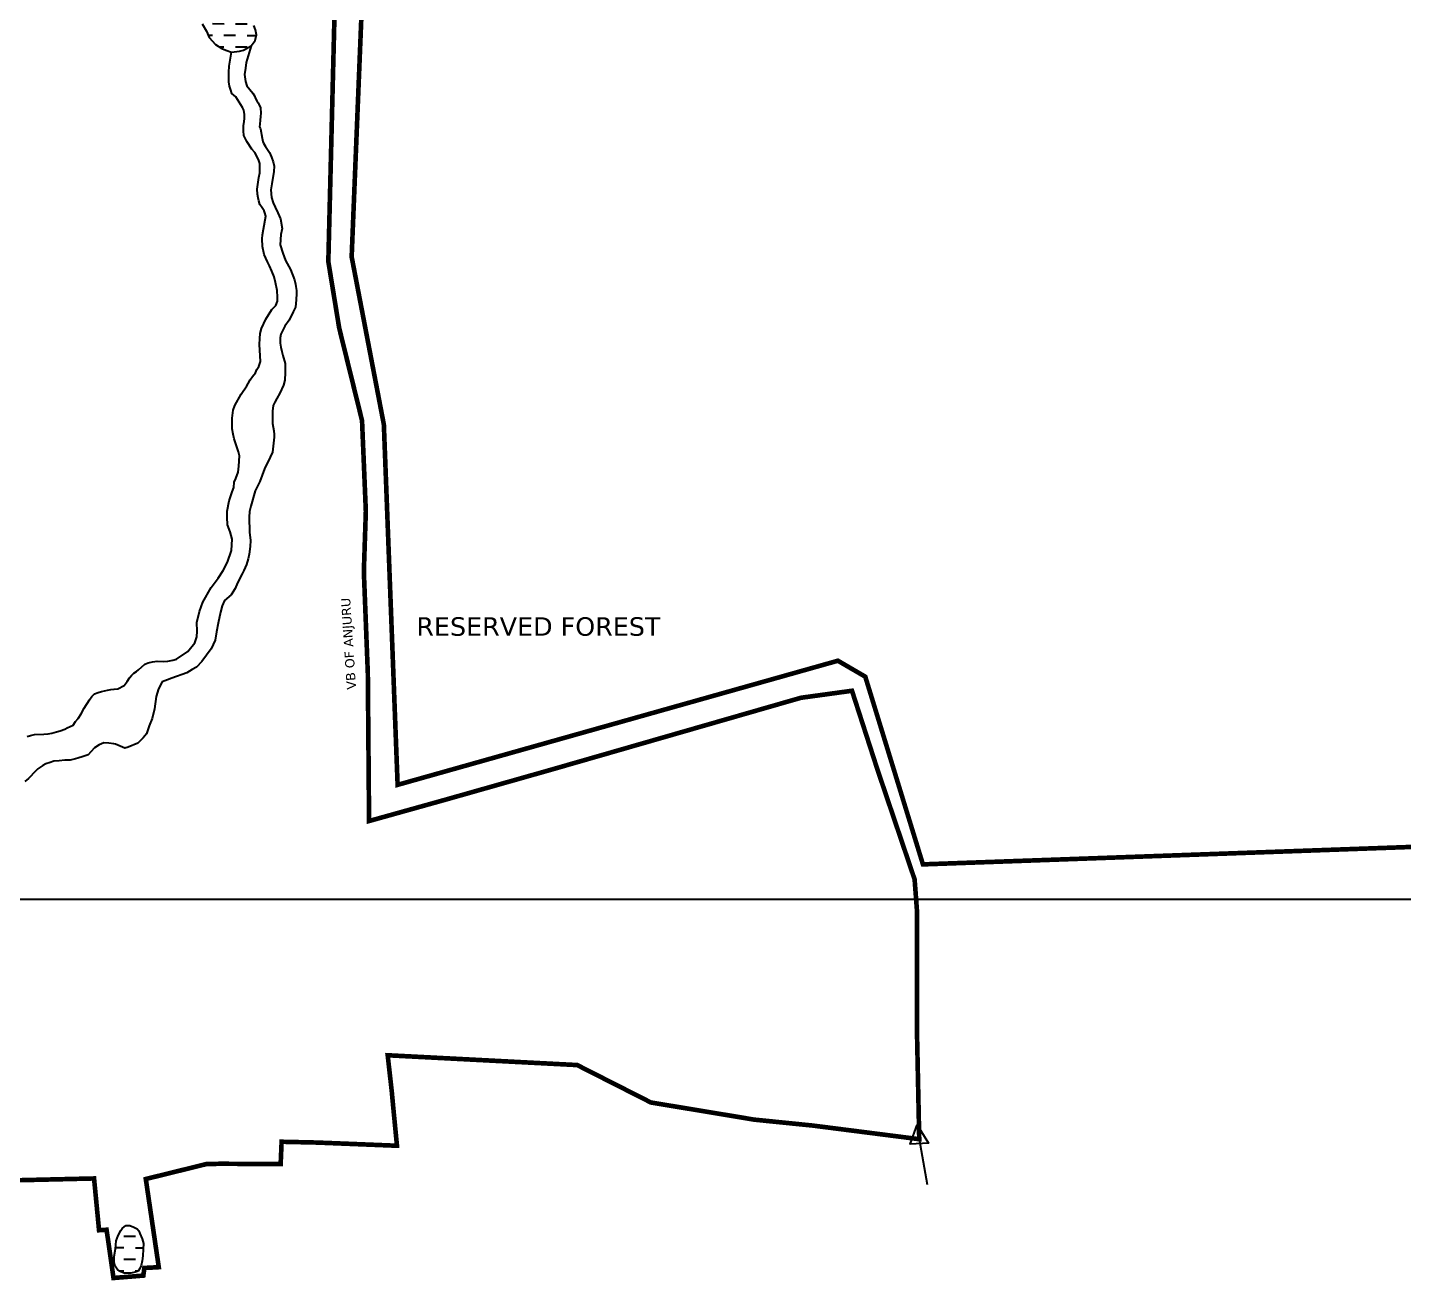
# Model space of a CAD drawing. Header units: inches. Extents: x 360616 to 379062, y 1506291 to 1520405.
# Drawn here: x 369164 to 372143, y 1506859 to 1509570 of the extents above; entities that cross this region are included whole.
import ezdxf

# ---------------------------------------------------------------- set-up
doc = ezdxf.new("R2010")
doc.units = ezdxf.units.IN
doc.header["$MEASUREMENT"] = 0
doc.linetypes.add('ACAD_ISO03W100', pattern=[30, 12, -18])
doc.linetypes.add('BORDER', pattern=[1.75, 0.5, -0.25, 0.5, -0.25, 0, -0.25])
for name, color, linetype in [('boundary', 7, 'Continuous'), ('Steems', 4, 'Continuous'), ('stons', 1, 'Continuous'), ('WATER_BODY', 4, 'Continuous'), ('ZSTU', 7, 'Continuous'), ('ZTEXT', 7, 'Continuous')]:
    doc.layers.add(name, color=color, linetype=linetype)
doc.layers.add('VILL_BOUNDARY', color=6, linetype='BORDER', lineweight=30)
doc.styles.get("Standard").update_dxf_attribs({"font": 'verdana.TTF'})

msp = doc.modelspace()

# ---------------------------------------------------------------- hatches: boundary and pattern name
at = {"layer": 'WATER_BODY'}
h = msp.add_hatch(dxfattribs=at)
h.set_pattern_fill('DASH', color=256, scale=200, angle=359.63535, style=0)
h.paths.add_polyline_path([(368870.2, 1508640.5), (368887.4, 1508694.1), (368893.8, 1508728.9), (368897.1, 1508762.5), (368895.9, 1508794.1), (368891.6, 1508823.4), (368886.4, 1508841.4), (368875.9, 1508865.2), (368859.8, 1508892.9), (368847.3, 1508914.6), (368834.8, 1508931), (368815.9, 1508951.5), (368795.7, 1508970.3), (368774.1, 1508990.7), (368751.9, 1509014.9), (368728.7, 1509043.2), (368716.7, 1509065.3), (368690, 1509104.1), (368669.2, 1509134.4), (368650.9, 1509153.4), (368628.6, 1509181.8), (368595.8, 1509224.4), (368563.2, 1509275.3), (368538.7, 1509322.9), (368522.2, 1509359.4), (368507.3, 1509394.2), (368498.5, 1509430.4), (368493.1, 1509457.4), (368484.6, 1509504.5), (368473.7, 1509556.2), (368468.1, 1509585.2), (368457.9, 1509613.1), (368438.5, 1509647.8), (368419.2, 1509670.4), (368397, 1509685.4), (368378.7, 1509695.3), (368345.9, 1509708.1), (368320.8, 1509713.8), (368286.2, 1509712.6), (368236, 1509711.5), (368190.5, 1509704.2), (368116.5, 1509684.7), (368051.7, 1509667.2), (368032, 1509660), (368015.9, 1509647.5), (368006.5, 1509638.9), (368003.1, 1509634), (368000.4, 1509627.9), (367999.5, 1509623.2), (367999.6, 1509618.1), (368001.2, 1509612.6), (368004.9, 1509607.7), (368013.4, 1509597.8), (368029.4, 1509583.6), (368043.3, 1509572.4), (368052.1, 1509564.7), (368060.8, 1509553.6), (368067.6, 1509541.4), (368074.4, 1509530.2), (368080.1, 1509519.7), (368084, 1509509.8), (368086.9, 1509498.5), (368092.6, 1509470.3), (368094.6, 1509461.3), (368100.4, 1509447.7), (368109, 1509430), (368114.1, 1509417.5), (368122.3, 1509405.4), (368130.4, 1509392.6), (368138.7, 1509378.5), (368145.3, 1509365.8), (368150.3, 1509354.9), (368156, 1509339.1), (368161.4, 1509322.8), (368166.7, 1509305.8), (368174.4, 1509281.1), (368177.6, 1509268), (368179.9, 1509255.7), (368185.6, 1509232), (368189.1, 1509218.2), (368195.4, 1509197), (368198.8, 1509185.8), (368207.8, 1509153), (368217.7, 1509118.2), (368227.5, 1509090.5), (368245.9, 1509037.8), (368259.2, 1509008.2), (368268.3, 1508991.2), (368287.2, 1508963.5), (368304.7, 1508945.6), (368322, 1508929.2), (368332.8, 1508916.3), (368341.7, 1508904.9), (368347.3, 1508896.1), (368351.7, 1508886.7), (368360.7, 1508866.8), (368365.3, 1508853.5), (368368.5, 1508842.3), (368372.4, 1508823.4), (368374.1, 1508812.6), (368375.5, 1508796.7), (368376.3, 1508785.9), (368377.6, 1508777.4), (368381.7, 1508763.8), (368385.6, 1508754.1), (368388.7, 1508748.5), (368396.6, 1508737.4), (368403.2, 1508729), (368415.8, 1508718.1), (368428.8, 1508706.1), (368441.8, 1508695.4), (368454.6, 1508688.3), (368470.1, 1508677.9), (368482.4, 1508673.5), (368494.1, 1508669.6), (368508.3, 1508664.4), (368519.6, 1508658.7), (368566.6, 1508638.8), (368594.8, 1508625.2), (368620.9, 1508613.5), (368647, 1508600.8), (368667.3, 1508588), (368673.8, 1508583), (368679.4, 1508578.1), (368683.9, 1508571.4), (368688.1, 1508563.7), (368696.6, 1508549.3), (368701.7, 1508538.4), (368705.7, 1508528), (368707.7, 1508516.2), (368710.9, 1508498.6), (368713.9, 1508476.6), (368718.3, 1508460), (368722.1, 1508448.5), (368727.9, 1508433.4), (368731.5, 1508426.4), (368735.5, 1508422.1), (368741.9, 1508418.7), (368748.3, 1508416.2), (368753.9, 1508415.6), (368763.6, 1508416.2), (368770.3, 1508418.9), (368779.3, 1508424.6), (368790.8, 1508433.5), (368804.2, 1508445.8), (368817.6, 1508459.2), (368825.4, 1508468.3), (368832.8, 1508481.4), (368838.3, 1508491.2), (368844.4, 1508504), (368848.5, 1508524.7), (368851.3, 1508546.5), (368853.5, 1508567.4), (368856.1, 1508586.5), (368861.4, 1508607.6)])
h.paths.add_polyline_path([(369377.5, 1506977.6), (369386.2, 1506977.4), (369394.8, 1506974.2), (369402.1, 1506970.1), (369405.1, 1506965.7), (369407.8, 1506960.6), (369412.7, 1506949), (369415.3, 1506938.6), (369415.1, 1506926.5), (369413.8, 1506911.6), (369412.3, 1506901.4), (369410.8, 1506891.3), (369407.3, 1506884.7), (369403.7, 1506878.9), (369397.8, 1506876.7), (369388.2, 1506874.5), (369380.4, 1506874.4), (369373.6, 1506874.6), (369365.1, 1506877.7), (369359.8, 1506881.1), (369354, 1506889.3), (369352.2, 1506897.9), (369352.3, 1506910.8), (369354.8, 1506926.9), (369356.7, 1506944.3), (369360.5, 1506955.8), (369366.2, 1506967.1), (369369.5, 1506971.4)])
h.paths.add_polyline_path([(369593.7, 1509520.8), (369605.7, 1509516.8), (369623.2, 1509518.9), (369632.3, 1509521.3), (369648.6, 1509530.8), (369657, 1509542.1), (369659.8, 1509554.2), (369657.6, 1509564.8), (369654.3, 1509574.5), (369650.6, 1509582.9), (369644.2, 1509593.4), (369639.2, 1509599.8), (369631.4, 1509609.4), (369620.1, 1509628.9), (369606.8, 1509640.4), (369604, 1509640.5), (369597.8, 1509639.7), (369593.2, 1509639), (369587.6, 1509637.8), (369583.6, 1509637), (369579.9, 1509635.4), (369558.1, 1509624), (369548.4, 1509611.2), (369540.1, 1509588.8), (369542.2, 1509577.9), (369552.1, 1509562.2), (369557.8, 1509548.2), (369571.3, 1509533.1), (369584.9, 1509525)])

# ---------------------------------------------------------------- linework, layer by layer
at = {"layer": 'boundary'}
msp.add_lwpolyline([(371094.7, 1507164.4), (371111.7, 1507066.4)], dxfattribs=at)
at = {"layer": 'Steems'}
for points in [[(369542.2, 1509577.9), (369552.1, 1509562.2), (369557.8, 1509548.2), (369571.3, 1509533.1), (369584.9, 1509525), (369593.7, 1509520.8), (369593.7, 1509520.8), (369605.7, 1509516.8), (369623.2, 1509518.9), (369632.3, 1509521.3), (369648.6, 1509530.8), (369657, 1509542.1), (369657, 1509542.1), (369659.8, 1509554.2), (369657.6, 1509564.8), (369654.3, 1509574.5)], [(369163.9, 1508036.1), (369171, 1508038), (369179.7, 1508040.3), (369200.1, 1508040.8), (369209.1, 1508041.4), (369217.1, 1508043.2), (369227.2, 1508045.6), (369235, 1508048.2), (369245.1, 1508052), (369250.5, 1508054.3), (369263.5, 1508060.6), (369268.4, 1508068), (369273.8, 1508074.7), (369280.4, 1508084.7), (369286.8, 1508097.4), (369298.4, 1508115.5), (369303.7, 1508122.7), (369309.6, 1508128), (369317.2, 1508131), (369324.6, 1508133.4), (369330.9, 1508135), (369337.6, 1508136.2), (369344.9, 1508137.6), (369351.8, 1508138.5), (369360.3, 1508139.3), (369373.4, 1508146.3), (369380.4, 1508154.9), (369385, 1508162.7), (369389.7, 1508167.6), (369394.4, 1508172.7), (369400.2, 1508176.6), (369405, 1508179.8), (369418.6, 1508192.3), (369425.8, 1508195), (369434.8, 1508197.6), (369445.3, 1508199), (369459, 1508198.4), (369467.9, 1508199), (369479, 1508200.8), (369486.8, 1508203.2), (369511.4, 1508219.5), (369526.7, 1508238.5), (369530.9, 1508251.2), (369531.6, 1508264), (369530.9, 1508282.8), (369536.6, 1508306.3), (369544.3, 1508326.2), (369562, 1508358.6), (369577, 1508378.4), (369588.2, 1508394.9), (369597.7, 1508413.1), (369605.9, 1508438.4), (369607.1, 1508462.8), (369603, 1508478.5), (369597.7, 1508494), (369596.6, 1508510.8), (369596.9, 1508523.8), (369600.7, 1508545.5), (369607.2, 1508565.6), (369610.9, 1508574.6), (369612.1, 1508586.2), (369615.2, 1508594.3), (369620.8, 1508608.2), (369622.1, 1508620.6), (369623.1, 1508643), (369620.9, 1508652.2), (369611.9, 1508679.9), (369609.8, 1508689.9), (369607.6, 1508701.8), (369607.2, 1508715.5), (369607.7, 1508724.9), (369609.5, 1508741.9), (369613.2, 1508752.5), (369627.2, 1508776.7), (369639.2, 1508795), (369642.1, 1508799.5), (369646.4, 1508807.8), (369651.8, 1508815.2), (369657.6, 1508822.5), (369661.1, 1508830), (369665, 1508836.8), (369669, 1508847.5), (369667.5, 1508872.2), (369666.7, 1508884.3), (369667, 1508897.4), (369668.2, 1508908.3), (369671, 1508918.7), (369680, 1508938.7), (369693.2, 1508959.6), (369702, 1508968.8), (369705.4, 1508978.1), (369705.8, 1508986.7), (369704.9, 1509001), (369701.5, 1509018.5), (369698.1, 1509030.5), (369693.6, 1509043.1), (369688.3, 1509054.5), (369683.9, 1509063.3), (369676.8, 1509079.1), (369673.2, 1509095.9), (369672.6, 1509112.7), (369672.9, 1509121.3), (369675.6, 1509134.1), (369680.3, 1509161.7), (369678.4, 1509168.8), (369676.8, 1509173.3), (369672.5, 1509179.8), (369667.6, 1509187.4), (369665.1, 1509195.1), (369663.4, 1509201.4), (369662, 1509209.3), (369661.7, 1509220), (369665, 1509245.8), (369667, 1509255.5), (369667.3, 1509267.6), (369667, 1509275.7), (369665.1, 1509282.7), (369661.3, 1509290.3), (369656.3, 1509299.6), (369650, 1509306.6), (369639.3, 1509323.4), (369632.6, 1509336.8), (369631.9, 1509346.9), (369632.2, 1509357.4), (369633.6, 1509366.6), (369634.3, 1509373.6), (369634, 1509381.9), (369632.9, 1509391.2), (369629.6, 1509397), (369615.5, 1509419.8), (369607, 1509427.6), (369604.5, 1509434.3), (369601.6, 1509443.3), (369600, 1509452.5), (369600, 1509458.4), (369600.1, 1509464.9), (369600, 1509473.7), (369600.8, 1509486.7), (369605.7, 1509516.8), (369623.2, 1509518.9), (369632.3, 1509521.3), (369648.6, 1509530.8), (369641.9, 1509508.6), (369637.4, 1509494.1), (369636, 1509482.2), (369634.1, 1509468.8), (369636.2, 1509453.3), (369639.2, 1509444.2), (369652.1, 1509428.1), (369655.5, 1509422.1), (369658.1, 1509416.8), (369661.1, 1509411.3), (369663.9, 1509406.8), (369665, 1509404.6), (369668.6, 1509396.5), (369669.5, 1509385), (369668.7, 1509377.5), (369668.1, 1509369.3), (369667.1, 1509360.8), (369666.9, 1509355.5), (369668.5, 1509350.6), (369672.4, 1509330.8), (369673.7, 1509323.4), (369675.6, 1509319.9), (369679.9, 1509312.8), (369683.7, 1509306.4), (369688.1, 1509299.9), (369690.3, 1509294.9), (369692.9, 1509289.8), (369696.1, 1509279.8), (369698.5, 1509269.8), (369697.8, 1509258.7), (369693.2, 1509232.1), (369691.2, 1509219), (369692.6, 1509202), (369696.4, 1509191.1), (369700.6, 1509181.3), (369706, 1509168.8), (369712.3, 1509156.4), (369715.6, 1509135.5), (369712.6, 1509122.5), (369711.7, 1509099.5), (369717.1, 1509081.7), (369723.1, 1509065.8), (369733.7, 1509046.6), (369742.1, 1509023.8), (369744.3, 1509014.4), (369745.1, 1509009.5), (369746.5, 1509001.2), (369747, 1508994.3), (369746.2, 1508980.8), (369744.2, 1508964.9), (369739.2, 1508954.5), (369730.6, 1508936.5), (369721.4, 1508924.1), (369712.9, 1508906.5), (369711.7, 1508898.8), (369711.4, 1508894.1), (369711.2, 1508887.4), (369713, 1508878.5), (369715.3, 1508868.8), (369717, 1508860), (369722.2, 1508842.9), (369721.9, 1508833.1), (369722, 1508823.4), (369721.8, 1508806.8), (369718.7, 1508795.9), (369710.3, 1508778.5), (369704, 1508767.2), (369699.5, 1508759.6), (369696, 1508751.8), (369694.6, 1508739.9), (369694.4, 1508722.1), (369694.6, 1508713.3), (369697.3, 1508697.1), (369698.6, 1508689.1), (369698.7, 1508683.9), (369695, 1508651.4), (369689.4, 1508640.7), (369677.5, 1508615.1), (369667.6, 1508587.7), (369657.4, 1508567.6), (369648.2, 1508534.2), (369645.3, 1508522.7), (369644.6, 1508510.4), (369645.2, 1508477.9), (369647, 1508460.3), (369646.6, 1508447), (369644.1, 1508430.2), (369641.8, 1508420.3), (369638.3, 1508407.8), (369632.5, 1508395.3), (369629.3, 1508387.9), (369618.9, 1508368.2), (369613.7, 1508356.3), (369605.5, 1508342.7), (369591.2, 1508330.1), (369585.8, 1508318.6), (369581.9, 1508305.1), (369577.3, 1508281.2), (369573.7, 1508262.5), (369570.3, 1508244.2), (369561.9, 1508225.4), (369541.6, 1508198.3), (369530.4, 1508186.2), (369520.9, 1508180.5), (369509, 1508173.7), (369476.5, 1508162.4), (369467.8, 1508158.7), (369456.2, 1508154), (369448.1, 1508138.7), (369443, 1508122.7), (369439.5, 1508095.8), (369434.1, 1508074.9), (369428, 1508059.2), (369421.7, 1508041.9), (369414.9, 1508032.7), (369403, 1508021.3), (369382.5, 1508012.4), (369375.2, 1508010.9), (369355.2, 1508019.4), (369351.2, 1508019.7), (369340.5, 1508021.3), (369329.6, 1508022.2), (369319.6, 1508018.1), (369309.4, 1508011), (369301.7, 1508003), (369295.5, 1507996.4), (369285.2, 1507992.2), (369273.7, 1507989.3), (369268.1, 1507987.2), (369256.5, 1507984.8), (369245.4, 1507984.6), (369233.3, 1507983.3), (369221.6, 1507982.7), (369213.2, 1507979.6), (369204, 1507976.6), (369197.8, 1507973), (369186.5, 1507965.8), (369179.7, 1507958.9), (369169.5, 1507947.8), (369166.6, 1507944.7), (369158.3, 1507938.8)], [(369377.5, 1506977.6), (369386.2, 1506977.4), (369394.8, 1506974.2), (369402.1, 1506970.1), (369405.1, 1506965.7), (369407.8, 1506960.6), (369412.7, 1506949), (369415.3, 1506938.6), (369415.1, 1506926.5), (369413.8, 1506911.6), (369412.3, 1506901.4), (369410.8, 1506891.3), (369407.3, 1506884.7), (369403.7, 1506878.9), (369397.8, 1506876.7), (369388.2, 1506874.5), (369380.4, 1506874.4), (369373.6, 1506874.6), (369365.1, 1506877.7), (369359.8, 1506881.1), (369354, 1506889.3), (369352.2, 1506897.9), (369352.3, 1506910.8), (369354.8, 1506926.9), (369356.7, 1506944.3), (369360.5, 1506955.8), (369366.2, 1506967.1), (369369.5, 1506971.4), (369377.5, 1506977.6)]]:
    msp.add_lwpolyline(points, dxfattribs=at)
at = {"layer": 'stons'}
msp.add_lwpolyline([(371090.4, 1507195.5), (371114.8, 1507155.8), (371075, 1507153.6), (371090.4, 1507195.5)], dxfattribs=at)
at = {"layer": 'VILL_BOUNDARY', "linetype": 'ACAD_ISO03W100', "lineweight": -2, "ltscale": 3, "const_width": 10}
msp.add_lwpolyline([(369828.9, 1509595.7), (369815.6, 1509063.7), (369839.1, 1508919.9), (369888.6, 1508719.4), (369888.6, 1508719.4), (369888.6, 1508719.4), (369896.8, 1508523.4), (369892.5, 1508392.5), (369901.1, 1508172.6), (369903.8, 1507852.9), (370069.6, 1507899.2), (370299.4, 1507964.4), (370838.5, 1508119.6), (370949.1, 1508134.8), (371004.6, 1507963.2), (371084.7, 1507726.5), (371089.7, 1507659.7), (371089.8, 1507481.8), (371090.1, 1507383.5), (371094.7, 1507164.4), (370863.9, 1507193.9), (370737.5, 1507206.7), (370691.5, 1507214.4), (370513.9, 1507243.8), (370354.3, 1507324.8), (369944.1, 1507346), (369952.8, 1507268.7), (369956.8, 1507226.4), (369964.2, 1507150.2), (369791.1, 1507157.1), (369714.5, 1507158.8), (369712.4, 1507110.5), (369581.8, 1507111.2), (369551.5, 1507110.5), (369420.5, 1507078.2), (369448.6, 1506887.4), (369417.4, 1506885.7), (369415.2, 1506869.2), (369350.6, 1506864), (369335.6, 1506968.4), (369319.3, 1506967.4), (369308.5, 1507079.4), (369081.9, 1507074.1)], dxfattribs=at)
at = {"layer": 'ZSTU'}
msp.add_lwpolyline([(376959.8, 1507682.8), (360959.8, 1507682.8), (360959.8, 1519162.8), (376959.8, 1519162.8)], close=True, dxfattribs=at)
at = {"layer": 'ZSTU', "color": 3, "const_width": 10}
msp.add_lwpolyline([(376825.5, 1509000.9), (376103.9, 1508977.9), (375430.8, 1508960), (375407.1, 1509348.1), (375387.2, 1509510.5), (374110.8, 1509506.5), (373948.9, 1509473.6), (373930.2, 1507860), (371102.7, 1507759.1), (370977.9, 1508165.3), (370918.6, 1508199.8), (369965.6, 1507931.2), (369935.8, 1508710.9), (369866.1, 1509073.9), (369892.5, 1509725.6), (369864.1, 1509993.3), (369775.6, 1510064.1), (369770.6, 1510145), (369727, 1510390)], dxfattribs=at)

# ---------------------------------------------------------------- texts
at = {"layer": 'ZTEXT', "color": 5, "ltscale": 2}
msp.add_text('VB OF ANJURU', height=20, rotation=93.7741, dxfattribs=at).set_placement((369875.8, 1508138))
at = {"layer": 'ZTEXT', "color": 3, "ltscale": 2, "insert": (370006.2, 1508293.9), "char_height": 40, "attachment_point": 1}
msp.add_mtext('RESERVED FOREST', dxfattribs=at)

doc.saveas('drawing.dxf')
